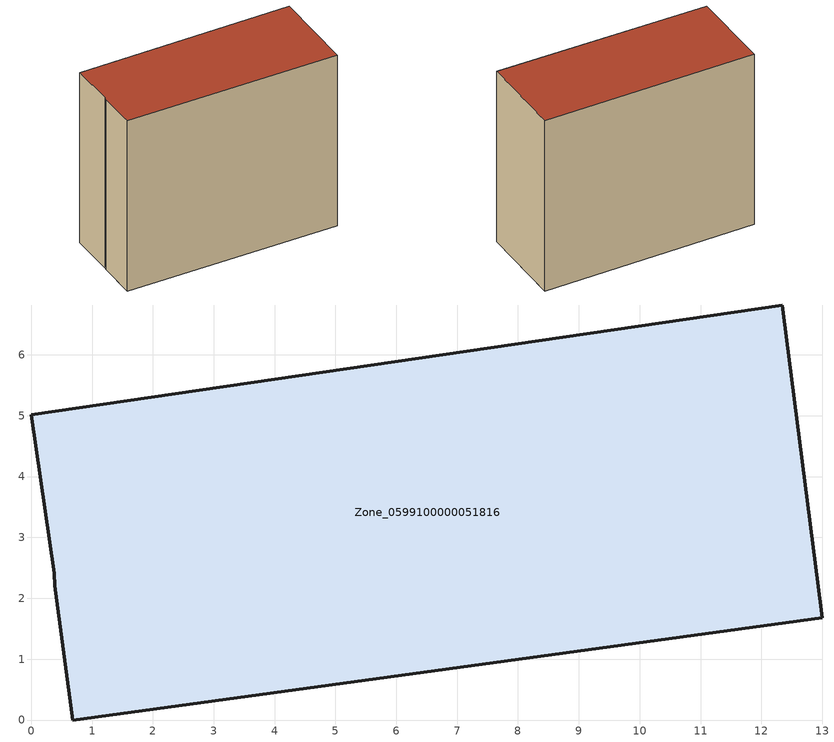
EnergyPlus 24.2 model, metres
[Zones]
Zone_0599100000051816
 floor ground (C_G): 0.69,0 0.38,2.2 0.38,2.41 0,5.02 12.34,6.82 13,1.68 z0
 wall outside (C_F): 0.69,0 13,1.68 12.34,6.82 0,5.02 0.38,2.41 0.38,2.2 0.69,0 z0:10.64
 roof outside (C_R): 0.38,2.2 0.69,0 13,1.68 12.34,6.82 0,5.02 0.38,2.41 z10.64
[BUILDING]
Pand.0599100000051816: North Axis=0; Terrain=City; Loads Convergence Tolerance Value=0.04; Temperature Convergence Tolerance Value=0.4; Solar Distribution=FullExterior; Maximum Number of Warmup Days=25; Minimum Number of Warmup Days=1
[Site:Location]
Rotterdam.The.Hague.AP_ZH_NLD Design_Conditions: Latitude=51.96; Longitude=4.45; Time Zone=1; Elevation=-4.5
[SITE:GROUNDTEMPERATURE:BUILDINGSURFACE]
18, 18, 18, 18, 18, 18, 18, 18, 18, 18, 18, 18
[MATERIAL] Thermal Absorptance=0.9; Solar Absorptance=0.7; Visible Absorptance=0.7
Name | Roughness | Thickness | Conductivity | Density | Specific Heat
G.TI.1946 | MediumSmooth | 0.15 | 1 | 540 | 1210
F.TI.1946 | Rough | 0.3 | 0.857143 | 1920 | 840
R.TI.1946 | MediumRough | 0.2 | 0.1 | 1500 | 1000
[CONSTRUCTION]
C_G: G.TI.1946
C_F: F.TI.1946
C_R: R.TI.1946
[ZONE]
Zone_0599100000051816: Type=1; Multiplier=1; Ceiling Height=Autocalculate; Volume=Autocalculate; Floor Area=autocalculate; Part of Total Floor Area=Yes
[ZONEINFILTRATION:DESIGNFLOWRATE]
Infil_Zone_0599100000051816: Zone or ZoneList or Space or SpaceList=Zone_0599100000051816; Schedule=AlwaysOn; Design Flow Rate Calculation Method=Flow/Area; Flow Rate per Floor Area=0.003; Constant Term Coefficient=1; Temperature Term Coefficient=0; Velocity Term Coefficient=0; Velocity Squared Term Coefficient=0
[HVACTEMPLATE:ZONE:IDEALLOADSAIRSYSTEM]
Zone_0599100000051816: Maximum Heating Supply Air Temperature=50; Minimum Cooling Supply Air Temperature=13; Maximum Heating Supply Air Humidity Ratio=0.0156; Minimum Cooling Supply Air Humidity Ratio=0.0077; Heating Limit=NoLimit; Cooling Limit=NoLimit; Dehumidification Control Type=ConstantSensibleHeatRatio; Cooling Sensible Heat Ratio=0.7; Dehumidification Setpoint=60; Humidification Control Type=None; Humidification Setpoint=30; Outdoor Air Method=None; Outdoor Air Flow Rate per Person=0.00944; Outdoor Air Flow Rate per Zone Floor Area=0; Outdoor Air Flow Rate per Zone=0; Demand Controlled Ventilation Type=None; Outdoor Air Economizer Type=NoEconomizer; Heat Recovery Type=None; Sensible Heat Recovery Effectiveness=0.7; Latent Heat Recovery Effectiveness=0.65
[ZONECONTROL:THERMOSTAT]
ThermostatControl_Zone_0599100000051816: Zone or ZoneList=Zone_0599100000051816; Control Type Schedule=DualSetpointControlType; Control 1=Thermostat_Zone_0599100000051816; Temperature Difference Between Cutout And Setpoint=0
[THERMOSTATSETPOINT:DUALSETPOINT]
Thermostat_Zone_0599100000051816: Heating Setpoint Temperature Schedule=HeatingSetpoint_Zone_0599100000051816; Cooling Setpoint Temperature Schedule=CoolingSetpoint_Zone_0599100000051816
[SCHEDULE:COMPACT]
HeatingSetpoint_Zone_0599100000051816: Through: 12/31, For: AllDays, Until: 24:00, 21
CoolingSetpoint_Zone_0599100000051816: Through: 12/31, For: AllDays, Until: 24:00, 24
DualSetpointControlType: Through: 12/31, For: AllDays, Until: 24:00, 4
AlwaysOn: Through: 12/31, For: AllDays, Until: 24:00, 1
